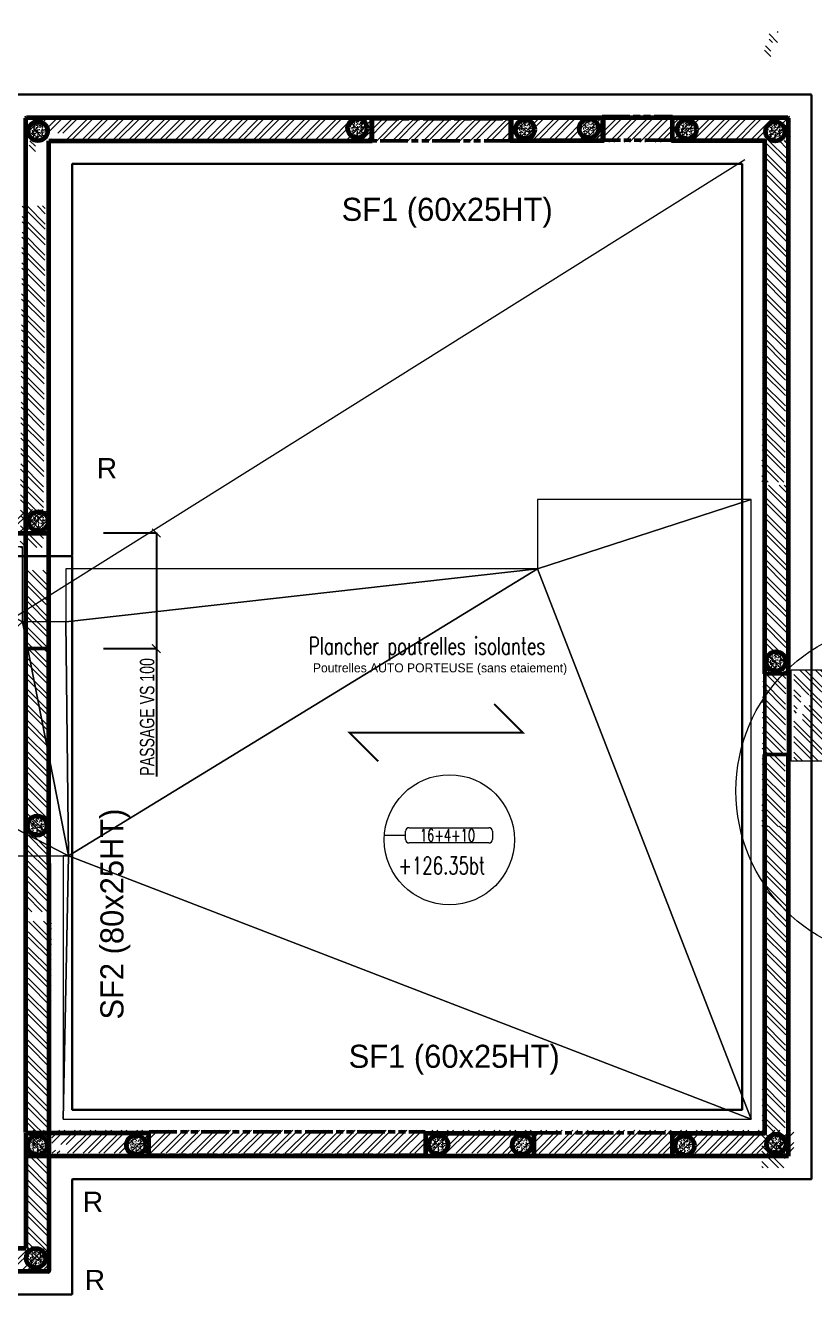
# Model space of a CAD drawing. Header units: metres. Extents: x -12536 to 12621, y -17191 to 9596.
# Drawn here: x -3735 to -3051, y -14012 to -12912 of the extents above; entities that cross this region are included whole.
import ezdxf

# ---------------------------------------------------------------- set-up
doc = ezdxf.new("R2010")
doc.units = ezdxf.units.M
doc.header["$MEASUREMENT"] = 0
doc.header["$PDMODE"] = 2
doc.header["$PDSIZE"] = 0.25
doc.linetypes.add('ACAD_ISO09W100', pattern=[45, 24, -3, 6, -3, 6, -3])
for name, color, linetype, lineweight in [('B-COT', 1, 'Continuous', 18), ('B-HAC', 8, 'Continuous', 9), ('B-HACH', 8, 'Continuous', 9), ('B-TEXT-NIVEAU', 3, 'Continuous', 20), ('B-TITRE POTEAUX', 7, 'Continuous', 60), ('B-VOILE-BA', 7, 'Continuous', 60), ('DALLE', 5, 'Continuous', 9)]:
    doc.layers.add(name, color=color, linetype=linetype, lineweight=lineweight)
doc.layers.add('B-HATCH-RELEVE', color=7, linetype='Continuous')
doc.layers.add('Calque commun', color=7, linetype='Continuous')
doc.styles.add('Arial', font='arial.ttf', dxfattribs={"height": 0.128})
doc.styles.add('Century Gothic4', font='GOTHIC.TTF', dxfattribs={"height": 0.4})
doc.styles.add('TEXTE', font='arial.ttf', dxfattribs={"width": 0.7})
doc.styles.add('TEXTE100', font='romans.shx', dxfattribs={"width": 0.7, "height": 0.3})
doc.dimstyles.new('COT 50', dxfattribs={"dimscale": 0.05, "dimtxt": 250, "dimasz": 150, "dimexe": 1, "dimexo": 2, "dimgap": 30, "dimtad": 1, "dimdec": 1, "dimrnd": 0.5, "dimzin": 12, "dimdsep": 46, "dimtxsty": 'TEXTE', "dimblk1": 'ARCHTICK', "dimblk2": 'ARCHTICK', "dimsah": 1, "dimcen": 0, "dimdle": 1.5, "dimclrd": 1, "dimclre": 1, "dimclrt": 3, "dimadec": 0, "dimazin": 0, "dimtfac": 1, "dimtdec": 1, "dimtmove": 0, "dimatfit": 3, "dimldrblk": 'ARCHTICK', "dimfxl": 1, "dimtolj": 1, "dimtzin": 0, "dimarcsym": 0})

# ---------------------------------------------------------------- blocks, each defined once
blk = doc.blocks.new('_ArchTick')
at = {"color": 0, "linetype": 'ByBlock', "const_width": 0.15}
blk.add_lwpolyline([(-0.5, -0.5), (0.5, 0.5)], dxfattribs=at)
blk = doc.blocks.new('*D2154')
at = {"layer": 'B-HATCH-RELEVE', "color": 1, "lineweight": -2, "transparency": 16777216}
for p, q in [((-3666.8, -13351.9), (-3621, -13351.9)), ((-3621.1, -13351.8), (-3621.1, -13452.1)), ((-3666.8, -13452.1), (-3621, -13452.1)), ((-3621.1, -13452.1), (-3621.1, -13563))]:
    blk.add_line(p, q, dxfattribs=at)
at = {"layer": 'Defpoints', "color": 0, "transparency": 16777216}
for p in [(-3666.9, -13351.9), (-3666.9, -13452.1), (-3621.1, -13452.1)]:
    blk.add_point(p, dxfattribs=at)
at = {"layer": 'B-HATCH-RELEVE', "color": 1, "lineweight": -2, "transparency": 16777216, "xscale": 7.5, "yscale": 7.5, "zscale": 7.5}
for p, rotation in [((-3621.1, -13351.9), 90), ((-3621.1, -13452.1), 270)]:
    blk.add_blockref('_ArchTick', p, dxfattribs=dict(at, rotation=rotation))
at = {"layer": 'B-HATCH-RELEVE', "color": 3, "transparency": 16777216, "insert": (-3629, -13511.3), "char_height": 12.5, "attachment_point": 5, "rotation": 90, "style": 'TEXTE'}
blk.add_mtext('\\A1;PASSAGE VS 100', dxfattribs=at)

msp = doc.modelspace()

# ---------------------------------------------------------------- hatches: boundary and pattern name
at = {"layer": 'B-HAC'}
h = msp.add_hatch(dxfattribs=at)
h.set_pattern_fill('ANSI32', color=256, angle=-90)
h.set_pattern_definition([(315, (89008.362, 50566.407), (6.7351921, 6.7351921), []), (315, (89008.362, 50561.917), (6.7351921, 6.7351921), [])])
h.paths.add_polyline_path([(-3074.866, -13011.792), (-3076.534, -13307.773), (-3096.534, -13307.773), (-3094.866, -13011.792)])
h.paths.add_polyline_path([(-3094.224, -12335.456), (-3088.715, -12335.531), (-3088.715, -12345.874), (-3094.224, -12345.8)])
h.paths.add_polyline_path([(-3090.314, -12323.299), (-3082.481, -12323.254), (-3082.455, -12332.526), (-3090.288, -12332.571)])
h = msp.add_hatch(dxfattribs=at)
h.set_pattern_fill('ANSI32', color=256, angle=-90)
h.set_pattern_definition([(315, (88365.885, 50509.699), (6.7351921, 6.7351921), []), (315, (88365.885, 50505.209), (6.7351921, 6.7351921), [])])
h.paths.add_polyline_path([(-3717.344, -13068.5), (-3719.012, -13364.481), (-3739.012, -13364.481), (-3737.344, -13068.5)])
h.paths.add_polyline_path([(-3736.701, -12392.164), (-3731.193, -12392.239), (-3731.193, -12402.582), (-3736.701, -12402.508)])
h.paths.add_polyline_path([(-3732.792, -12380.007), (-3724.959, -12379.962), (-3724.933, -12389.234), (-3732.766, -12389.279)])
h = msp.add_hatch(dxfattribs=at)
h.set_pattern_fill('ANSI32', color=256, angle=-90)
h.set_pattern_definition([(315, (89008.362, 50267.735), (6.7351921, 6.7351921), []), (315, (89008.362, 50263.245), (6.7351921, 6.7351921), [])])
h.paths.add_polyline_path([(-3074.866, -13310.464), (-3076.534, -13606.445), (-3096.534, -13606.445), (-3094.866, -13310.464)])
h.paths.add_polyline_path([(-3094.224, -12634.128), (-3088.715, -12634.203), (-3088.715, -12644.546), (-3094.224, -12644.472)])
h.paths.add_polyline_path([(-3090.314, -12621.971), (-3082.481, -12621.926), (-3082.455, -12631.198), (-3090.288, -12631.243)])
h = msp.add_hatch(dxfattribs=at)
h.set_pattern_fill('ANSI32', color=256, angle=-90)
h.set_pattern_definition([(315, (88370.535, 50194.082), (6.7351921, 6.7351921), []), (315, (88370.535, 50189.591), (6.7351921, 6.7351921), [])])
h.paths.add_polyline_path([(-3712.693, -13384.117), (-3714.361, -13680.098), (-3734.361, -13680.098), (-3732.693, -13384.117)])
h.paths.add_polyline_path([(-3732.051, -12707.781), (-3726.542, -12707.856), (-3726.542, -12718.2), (-3732.051, -12718.125)])
h.paths.add_polyline_path([(-3728.141, -12695.624), (-3720.308, -12695.58), (-3720.282, -12704.852), (-3728.115, -12704.896)])
h = msp.add_hatch(dxfattribs=at)
h.set_pattern_fill('ANSI32', color=256, angle=-90)
h.set_pattern_definition([(315, (89008.362, 49972.217), (6.7351921, 6.7351921), []), (315, (89008.362, 49967.727), (6.7351921, 6.7351921), [])])
h.paths.add_polyline_path([(-3074.866, -13605.982), (-3076.534, -13901.963), (-3096.534, -13901.963), (-3094.866, -13605.982)])
h.paths.add_polyline_path([(-3094.224, -12929.646), (-3088.715, -12929.721), (-3088.715, -12940.064), (-3094.224, -12939.99)])
h.paths.add_polyline_path([(-3090.314, -12917.489), (-3082.481, -12917.445), (-3082.455, -12926.716), (-3090.288, -12926.761)])
h = msp.add_hatch(dxfattribs=at)
h.set_pattern_fill('ANSI32', color=256, angle=-90)
h.set_pattern_definition([(315, (88371.282, 49889.829), (6.7351921, 6.7351921), []), (315, (88371.282, 49885.3385), (6.7351921, 6.7351921), [])])
h.paths.add_polyline_path([(-3711.946, -13688.37), (-3713.614, -13984.351), (-3733.614, -13984.351), (-3731.946, -13688.37)])
h.paths.add_polyline_path([(-3731.304, -13012.034), (-3725.795, -13012.109), (-3725.795, -13022.452), (-3731.304, -13022.378)])
h.paths.add_polyline_path([(-3727.395, -12999.877), (-3719.561, -12999.833), (-3719.535, -13009.104), (-3727.368, -13009.149)])
h = msp.add_hatch(dxfattribs=at)
h.set_pattern_fill('ANSI32', color=256)
h.set_pattern_definition([(45, (-66613.164, 79091.622), (-6.7351921, 6.7351921), []), (45, (-66608.674, 79091.622), (-6.7351921, 6.7351921), [])])
h.paths.add_polyline_path([(-3730.463, -12993.049), (-3071.62, -12993.125), (-3071.62, -13013.125), (-3730.463, -13013.049)])
h.paths.add_polyline_path([(-3711.301, -13010.964), (-3711.227, -13005.455), (-3700.883, -13005.455), (-3700.958, -13010.964)], flags=16)
h.paths.add_polyline_path([(-3723.458, -13007.055), (-3723.503, -12999.221), (-3714.231, -12999.195), (-3714.186, -13007.029)], flags=16)
h = msp.add_hatch(dxfattribs=at)
h.set_pattern_fill('ANSI32', color=256)
h.set_pattern_definition([(45, (-67258.114, 78753.221), (-6.7351921, 6.7351921), []), (45, (-67253.624, 78753.221), (-6.7351921, 6.7351921), [])])
h.paths.add_polyline_path([(-4375.413, -13331.45), (-3716.569, -13331.526), (-3716.569, -13351.526), (-4375.413, -13351.45)])
h.paths.add_polyline_path([(-4356.251, -13349.365), (-4356.176, -13343.857), (-4345.833, -13343.857), (-4345.907, -13349.365)], flags=16)
h.paths.add_polyline_path([(-4368.408, -13345.456), (-4368.453, -13337.623), (-4359.181, -13337.597), (-4359.136, -13345.43)], flags=16)
h = msp.add_hatch(dxfattribs=at)
h.set_pattern_fill('ANSI32', color=256)
h.set_pattern_definition([(45, (-66610.456, 78215.225), (-6.7351921, 6.7351921), []), (45, (-66605.966, 78215.225), (-6.7351921, 6.7351921), [])])
h.paths.add_polyline_path([(-3727.755, -13869.447), (-3068.912, -13869.523), (-3068.912, -13889.523), (-3727.755, -13889.447)])
h.paths.add_polyline_path([(-3708.593, -13887.361), (-3708.519, -13881.853), (-3698.175, -13881.853), (-3698.25, -13887.361)], flags=16)
h.paths.add_polyline_path([(-3720.75, -13883.452), (-3720.795, -13875.619), (-3711.523, -13875.593), (-3711.479, -13883.426)], flags=16)
h = msp.add_hatch(dxfattribs=at)
h.set_pattern_fill('ANSI32', color=256)
h.set_pattern_definition([(45, (-67256.661, 78113.198), (-6.7351921, 6.7351921), []), (45, (-67252.171, 78113.198), (-6.7351921, 6.7351921), [])])
h.paths.add_polyline_path([(-4373.96, -13971.473), (-3715.117, -13971.549), (-3715.117, -13991.549), (-4373.96, -13991.473)])
h.paths.add_polyline_path([(-4354.798, -13989.388), (-4354.723, -13983.879), (-4344.38, -13983.879), (-4344.455, -13989.388)], flags=16)
h.paths.add_polyline_path([(-4366.955, -13985.478), (-4367, -13977.645), (-4357.728, -13977.619), (-4357.683, -13985.452)], flags=16)
at = {"layer": 'B-HACH', "ltscale": 0.225}
h = msp.add_hatch(dxfattribs=at)
h.set_pattern_fill('AR-CONC', color=256, scale=0.028, style=0)
h.set_pattern_definition([(50, (4210.862, -1667.153), (5.1011707, -0.4462944), [0.5334, -5.8674]), (355, (4210.862, -1667.153), (-0.9867991, 5.349586), [0.42672, -4.69392]), (100.451, (4211.2873, -1667.19), (4.11439, 4.9032673), [0.45332, -4.98652]), (46.1842, (4210.862, -1665.7305), (7.5902131, -1.1771852), [0.8001, -8.8011]), (96.6356, (4211.495, -1665.8286), (6.6473186, 6.9279156), [0.67998, -7.47978]), (351.184, (4210.862, -1665.7305), (6.647329, 6.9279033), [0.64008, -7.04088]), (21, (4211.5734, -1666.086), (4.2452166, -2.8634345), [0.5334, -5.8674]), (326, (4211.5734, -1666.086), (1.7304568, 5.157263), [0.42672, -4.69392]), (71.4514, (4211.927, -1666.3247), (5.9756617, 2.29384), [0.45332, -4.98652]), (37.5, (4210.8622, -1667.1529), (0.0864809, 2.3675411), [0, -4.637024, 0, -4.76504, 0, -4.7117]), (7.5, (4210.8622, -1667.153), (1.87095055, 2.8050561), [0, -2.716784, 0, -4.530344, 0, -1.79578]), (327.5, (4209.2762, -1667.1529), (3.79653666, -0.16040483), [0, -1.778, 0, -5.54736, 0, -7.36092]), (317.5, (4208.565, -1667.153), (4.1476171, 0.71194175), [0, -2.3114, 0, -3.684016, 0, -5.22732])])
h.paths.add_polyline_path([(-3715.325, -13003.616, 1), (-3732.125, -13003.616, 1)])
h = msp.add_hatch(dxfattribs=at)
h.set_pattern_fill('AR-CONC', color=256, scale=0.028, style=0)
h.set_pattern_definition([(50, (4487.6107, -1664.6355), (5.1011707, -0.4462944), [0.5334, -5.8674]), (355, (4487.6107, -1664.6355), (-0.9867991, 5.349586), [0.42672, -4.69392]), (100.451, (4488.036, -1664.6727), (4.11439, 4.9032673), [0.45332, -4.98652]), (46.1842, (4487.611, -1663.213), (7.5902131, -1.1771852), [0.8001, -8.8011]), (96.6356, (4488.243, -1663.311), (6.6473186, 6.9279156), [0.67998, -7.47978]), (351.184, (4487.611, -1663.213), (6.647329, 6.9279033), [0.64008, -7.04088]), (21, (4488.322, -1663.5687), (4.2452166, -2.8634345), [0.5334, -5.8674]), (326, (4488.322, -1663.569), (1.7304568, 5.157263), [0.42672, -4.69392]), (71.4514, (4488.6757, -1663.8074), (5.9756617, 2.29384), [0.45332, -4.98652]), (37.5, (4487.6107, -1664.6355), (0.0864809, 2.3675411), [0, -4.637024, 0, -4.76504, 0, -4.7117]), (7.5, (4487.6107, -1664.6355), (1.87095055, 2.8050561), [0, -2.716784, 0, -4.530344, 0, -1.79578]), (327.5, (4486.0247, -1664.6355), (3.79653666, -0.16040483), [0, -1.778, 0, -5.54736, 0, -7.36092]), (317.5, (4485.3135, -1664.6355), (4.1476171, 0.71194175), [0, -2.3114, 0, -3.684016, 0, -5.22732])])
h.paths.add_polyline_path([(-3438.577, -13001.099, 1), (-3455.377, -13001.099, 1)])
h = msp.add_hatch(dxfattribs=at)
h.set_pattern_fill('AR-CONC', color=256, scale=0.028, style=0)
h.set_pattern_definition([(50, (4632.866, -1665.7696), (5.1011707, -0.4462944), [0.5334, -5.8674]), (355, (4632.866, -1665.7696), (-0.9867991, 5.349586), [0.42672, -4.69392]), (100.451, (4633.291, -1665.807), (4.11439, 4.9032673), [0.45332, -4.98652]), (46.1842, (4632.866, -1664.347), (7.5902131, -1.1771852), [0.8001, -8.8011]), (96.6356, (4633.4984, -1664.445), (6.6473186, 6.9279156), [0.67998, -7.47978]), (351.184, (4632.866, -1664.347), (6.647329, 6.9279033), [0.64008, -7.04088]), (21, (4633.577, -1664.7028), (4.2452166, -2.8634345), [0.5334, -5.8674]), (326, (4633.577, -1664.703), (1.7304568, 5.157263), [0.42672, -4.69392]), (71.4514, (4633.931, -1664.9414), (5.9756617, 2.29384), [0.45332, -4.98652]), (37.5, (4632.8659, -1665.7696), (0.0864809, 2.3675411), [0, -4.637024, 0, -4.76504, 0, -4.7117]), (7.5, (4632.866, -1665.7696), (1.87095055, 2.8050561), [0, -2.716784, 0, -4.530344, 0, -1.79578]), (327.5, (4631.28, -1665.7696), (3.79653666, -0.16040483), [0, -1.778, 0, -5.54736, 0, -7.36092]), (317.5, (4630.5687, -1665.7696), (4.1476171, 0.71194175), [0, -2.3114, 0, -3.684016, 0, -5.22732])])
h.paths.add_polyline_path([(-3293.321, -13002.233, 1), (-3310.121, -13002.233, 1)])
h = msp.add_hatch(dxfattribs=at)
h.set_pattern_fill('AR-CONC', color=256, scale=0.028, style=0)
h.set_pattern_definition([(50, (4688.188, -1664.919), (5.1011707, -0.4462944), [0.5334, -5.8674]), (355, (4688.188, -1664.919), (-0.9867991, 5.349586), [0.42672, -4.69392]), (100.451, (4688.613, -1664.9563), (4.11439, 4.9032673), [0.45332, -4.98652]), (46.1842, (4688.188, -1663.497), (7.5902131, -1.1771852), [0.8001, -8.8011]), (96.6356, (4688.8204, -1663.595), (6.6473186, 6.9279156), [0.67998, -7.47978]), (351.184, (4688.188, -1663.497), (6.647329, 6.9279033), [0.64008, -7.04088]), (21, (4688.899, -1663.8523), (4.2452166, -2.8634345), [0.5334, -5.8674]), (326, (4688.899, -1663.8523), (1.7304568, 5.157263), [0.42672, -4.69392]), (71.4514, (4689.253, -1664.091), (5.9756617, 2.29384), [0.45332, -4.98652]), (37.5, (4688.188, -1664.9191), (0.0864809, 2.3675411), [0, -4.637024, 0, -4.76504, 0, -4.7117]), (7.5, (4688.188, -1664.919), (1.87095055, 2.8050561), [0, -2.716784, 0, -4.530344, 0, -1.79578]), (327.5, (4686.602, -1664.9191), (3.79653666, -0.16040483), [0, -1.778, 0, -5.54736, 0, -7.36092]), (317.5, (4685.8907, -1664.919), (4.1476171, 0.71194175), [0, -2.3114, 0, -3.684016, 0, -5.22732])])
h.paths.add_polyline_path([(-3237.999, -13001.382, 1), (-3254.799, -13001.382, 1)])
h = msp.add_hatch(dxfattribs=at)
h.set_pattern_fill('AR-CONC', color=256, scale=0.028, style=0)
h.set_pattern_definition([(50, (4773.0147, -1665.7696), (5.1011707, -0.4462944), [0.5334, -5.8674]), (355, (4773.0147, -1665.7696), (-0.9867991, 5.349586), [0.42672, -4.69392]), (100.451, (4773.44, -1665.807), (4.11439, 4.9032673), [0.45332, -4.98652]), (46.1842, (4773.015, -1664.347), (7.5902131, -1.1771852), [0.8001, -8.8011]), (96.6356, (4773.647, -1664.445), (6.6473186, 6.9279156), [0.67998, -7.47978]), (351.184, (4773.015, -1664.347), (6.647329, 6.9279033), [0.64008, -7.04088]), (21, (4773.726, -1664.7028), (4.2452166, -2.8634345), [0.5334, -5.8674]), (326, (4773.726, -1664.703), (1.7304568, 5.157263), [0.42672, -4.69392]), (71.4514, (4774.0797, -1664.9414), (5.9756617, 2.29384), [0.45332, -4.98652]), (37.5, (4773.0147, -1665.7696), (0.0864809, 2.3675411), [0, -4.637024, 0, -4.76504, 0, -4.7117]), (7.5, (4773.0147, -1665.7696), (1.87095055, 2.8050561), [0, -2.716784, 0, -4.530344, 0, -1.79578]), (327.5, (4771.4288, -1665.7696), (3.79653666, -0.16040483), [0, -1.778, 0, -5.54736, 0, -7.36092]), (317.5, (4770.7176, -1665.7696), (4.1476171, 0.71194175), [0, -2.3114, 0, -3.684016, 0, -5.22732])])
h.paths.add_polyline_path([(-3153.172, -13002.233, 1), (-3169.972, -13002.233, 1)])
h = msp.add_hatch(dxfattribs=at)
h.set_pattern_fill('AR-CONC', color=256, scale=0.028, style=0)
h.set_pattern_definition([(50, (4849.614, -1667.4705), (5.1011707, -0.4462944), [0.5334, -5.8674]), (355, (4849.614, -1667.4705), (-0.9867991, 5.349586), [0.42672, -4.69392]), (100.451, (4850.039, -1667.5077), (4.11439, 4.9032673), [0.45332, -4.98652]), (46.1842, (4849.614, -1666.048), (7.5902131, -1.1771852), [0.8001, -8.8011]), (96.6356, (4850.2466, -1666.146), (6.6473186, 6.9279156), [0.67998, -7.47978]), (351.184, (4849.614, -1666.048), (6.647329, 6.9279033), [0.64008, -7.04088]), (21, (4850.3252, -1666.4037), (4.2452166, -2.8634345), [0.5334, -5.8674]), (326, (4850.325, -1666.4037), (1.7304568, 5.157263), [0.42672, -4.69392]), (71.4514, (4850.679, -1666.6423), (5.9756617, 2.29384), [0.45332, -4.98652]), (37.5, (4849.614, -1667.4705), (0.0864809, 2.3675411), [0, -4.637024, 0, -4.76504, 0, -4.7117]), (7.5, (4849.614, -1667.4705), (1.87095055, 2.8050561), [0, -2.716784, 0, -4.530344, 0, -1.79578]), (327.5, (4848.028, -1667.4705), (3.79653666, -0.16040483), [0, -1.778, 0, -5.54736, 0, -7.36092]), (317.5, (4847.317, -1667.4705), (4.1476171, 0.71194175), [0, -2.3114, 0, -3.684016, 0, -5.22732])])
h.paths.add_polyline_path([(-3076.573, -13003.934, 1), (-3093.373, -13003.934, 1)])
h = msp.add_hatch(dxfattribs=at)
h.set_pattern_fill('AR-CONC', color=256, scale=0.028, style=0)
h.set_pattern_definition([(50, (4211.388, -2005.356), (5.1011707, -0.4462944), [0.5334, -5.8674]), (355, (4211.388, -2005.356), (-0.9867991, 5.349586), [0.42672, -4.69392]), (100.451, (4211.813, -2005.393), (4.11439, 4.9032673), [0.45332, -4.98652]), (46.1842, (4211.388, -2003.9335), (7.5902131, -1.1771852), [0.8001, -8.8011]), (96.6356, (4212.0205, -2004.0315), (6.6473186, 6.9279156), [0.67998, -7.47978]), (351.184, (4211.388, -2003.9335), (6.647329, 6.9279033), [0.64008, -7.04088]), (21, (4212.099, -2004.289), (4.2452166, -2.8634345), [0.5334, -5.8674]), (326, (4212.099, -2004.289), (1.7304568, 5.157263), [0.42672, -4.69392]), (71.4514, (4212.453, -2004.5277), (5.9756617, 2.29384), [0.45332, -4.98652]), (37.5, (4211.388, -2005.3559), (0.0864809, 2.3675411), [0, -4.637024, 0, -4.76504, 0, -4.7117]), (7.5, (4211.388, -2005.3559), (1.87095055, 2.8050561), [0, -2.716784, 0, -4.530344, 0, -1.79578]), (327.5, (4209.802, -2005.3559), (3.79653666, -0.16040483), [0, -1.778, 0, -5.54736, 0, -7.36092]), (317.5, (4209.0908, -2005.356), (4.1476171, 0.71194175), [0, -2.3114, 0, -3.684016, 0, -5.22732])])
h.paths.add_polyline_path([(-3714.799, -13341.819, 1), (-3731.599, -13341.819, 1)])
h = msp.add_hatch(dxfattribs=at)
h.set_pattern_fill('AR-CONC', color=256, scale=0.028, style=0)
h.set_pattern_definition([(50, (4850.217, -2126.679), (5.1011707, -0.4462944), [0.5334, -5.8674]), (355, (4850.217, -2126.679), (-0.9867991, 5.349586), [0.42672, -4.69392]), (100.451, (4850.642, -2126.716), (4.11439, 4.9032673), [0.45332, -4.98652]), (46.1842, (4850.217, -2125.2566), (7.5902131, -1.1771852), [0.8001, -8.8011]), (96.6356, (4850.8495, -2125.355), (6.6473186, 6.9279156), [0.67998, -7.47978]), (351.184, (4850.217, -2125.2566), (6.647329, 6.9279033), [0.64008, -7.04088]), (21, (4850.9282, -2125.612), (4.2452166, -2.8634345), [0.5334, -5.8674]), (326, (4850.928, -2125.612), (1.7304568, 5.157263), [0.42672, -4.69392]), (71.4514, (4851.282, -2125.851), (5.9756617, 2.29384), [0.45332, -4.98652]), (37.5, (4850.217, -2126.679), (0.0864809, 2.3675411), [0, -4.637024, 0, -4.76504, 0, -4.7117]), (7.5, (4850.217, -2126.679), (1.87095055, 2.8050561), [0, -2.716784, 0, -4.530344, 0, -1.79578]), (327.5, (4848.631, -2126.679), (3.79653666, -0.16040483), [0, -1.778, 0, -5.54736, 0, -7.36092]), (317.5, (4847.92, -2126.679), (4.1476171, 0.71194175), [0, -2.3114, 0, -3.684016, 0, -5.22732])])
h.paths.add_polyline_path([(-3075.97, -13463.142, 1), (-3092.77, -13463.142, 1)])
h = msp.add_hatch(dxfattribs=at)
h.set_pattern_fill('AR-CONC', color=256, scale=0.028, style=0)
h.set_pattern_definition([(50, (4210.2493, -2269.0366), (5.1011707, -0.4462944), [0.5334, -5.8674]), (355, (4210.2493, -2269.0366), (-0.9867991, 5.349586), [0.42672, -4.69392]), (100.451, (4210.6744, -2269.074), (4.11439, 4.9032673), [0.45332, -4.98652]), (46.1842, (4210.2493, -2267.614), (7.5902131, -1.1771852), [0.8001, -8.8011]), (96.6356, (4210.882, -2267.712), (6.6473186, 6.9279156), [0.67998, -7.47978]), (351.184, (4210.249, -2267.614), (6.647329, 6.9279033), [0.64008, -7.04088]), (21, (4210.9605, -2267.97), (4.2452166, -2.8634345), [0.5334, -5.8674]), (326, (4210.9605, -2267.97), (1.7304568, 5.157263), [0.42672, -4.69392]), (71.4514, (4211.3143, -2268.2084), (5.9756617, 2.29384), [0.45332, -4.98652]), (37.5, (4210.2493, -2269.0366), (0.0864809, 2.3675411), [0, -4.637024, 0, -4.76504, 0, -4.7117]), (7.5, (4210.2493, -2269.0366), (1.87095055, 2.8050561), [0, -2.716784, 0, -4.530344, 0, -1.79578]), (327.5, (4208.6633, -2269.0366), (3.79653666, -0.16040483), [0, -1.778, 0, -5.54736, 0, -7.36092]), (317.5, (4207.952, -2269.0366), (4.1476171, 0.71194175), [0, -2.3114, 0, -3.684016, 0, -5.22732])])
h.paths.add_polyline_path([(-3715.938, -13605.5, 1), (-3732.738, -13605.5, 1)])
h = msp.add_hatch(dxfattribs=at)
h.set_pattern_fill('AR-CONC', color=256, scale=0.028, style=0)
h.set_pattern_definition([(50, (4210.5314, -2546.0264), (5.1011707, -0.4462944), [0.5334, -5.8674]), (355, (4210.5314, -2546.0264), (-0.9867991, 5.349586), [0.42672, -4.69392]), (100.451, (4210.9565, -2546.0636), (4.11439, 4.9032673), [0.45332, -4.98652]), (46.1842, (4210.5314, -2544.604), (7.5902131, -1.1771852), [0.8001, -8.8011]), (96.6356, (4211.164, -2544.702), (6.6473186, 6.9279156), [0.67998, -7.47978]), (351.184, (4210.5314, -2544.604), (6.647329, 6.9279033), [0.64008, -7.04088]), (21, (4211.2426, -2544.9596), (4.2452166, -2.8634345), [0.5334, -5.8674]), (326, (4211.2426, -2544.9596), (1.7304568, 5.157263), [0.42672, -4.69392]), (71.4514, (4211.5964, -2545.198), (5.9756617, 2.29384), [0.45332, -4.98652]), (37.5, (4210.5314, -2546.0264), (0.0864809, 2.3675411), [0, -4.637024, 0, -4.76504, 0, -4.7117]), (7.5, (4210.5314, -2546.0264), (1.87095055, 2.8050561), [0, -2.716784, 0, -4.530344, 0, -1.79578]), (327.5, (4208.9455, -2546.0264), (3.79653666, -0.16040483), [0, -1.778, 0, -5.54736, 0, -7.36092]), (317.5, (4208.2343, -2546.0264), (4.1476171, 0.71194175), [0, -2.3114, 0, -3.684016, 0, -5.22732])])
h.paths.add_polyline_path([(-3715.656, -13882.49, 1), (-3732.456, -13882.49, 1)])
h = msp.add_hatch(dxfattribs=at)
h.set_pattern_fill('AR-CONC', color=256, scale=0.028, style=0)
h.set_pattern_definition([(50, (4295.9642, -2545.736), (5.1011707, -0.4462944), [0.5334, -5.8674]), (355, (4295.964, -2545.736), (-0.9867991, 5.349586), [0.42672, -4.69392]), (100.451, (4296.3893, -2545.7733), (4.11439, 4.9032673), [0.45332, -4.98652]), (46.1842, (4295.964, -2544.314), (7.5902131, -1.1771852), [0.8001, -8.8011]), (96.6356, (4296.597, -2544.412), (6.6473186, 6.9279156), [0.67998, -7.47978]), (351.184, (4295.964, -2544.314), (6.647329, 6.9279033), [0.64008, -7.04088]), (21, (4296.6754, -2544.6693), (4.2452166, -2.8634345), [0.5334, -5.8674]), (326, (4296.6754, -2544.6693), (1.7304568, 5.157263), [0.42672, -4.69392]), (71.4514, (4297.029, -2544.908), (5.9756617, 2.29384), [0.45332, -4.98652]), (37.5, (4295.9642, -2545.7361), (0.0864809, 2.3675411), [0, -4.637024, 0, -4.76504, 0, -4.7117]), (7.5, (4295.9642, -2545.7361), (1.87095055, 2.8050561), [0, -2.716784, 0, -4.530344, 0, -1.79578]), (327.5, (4294.3782, -2545.7361), (3.79653666, -0.16040483), [0, -1.778, 0, -5.54736, 0, -7.36092]), (317.5, (4293.667, -2545.736), (4.1476171, 0.71194175), [0, -2.3114, 0, -3.684016, 0, -5.22732])])
h.paths.add_polyline_path([(-3630.223, -13882.199, 1), (-3647.023, -13882.199, 1)])
h = msp.add_hatch(dxfattribs=at)
h.set_pattern_fill('AR-CONC', color=256, scale=0.028, style=0)
h.set_pattern_definition([(50, (4557.7994, -2545.5755), (5.1011707, -0.4462944), [0.5334, -5.8674]), (355, (4557.7994, -2545.5755), (-0.9867991, 5.349586), [0.42672, -4.69392]), (100.451, (4558.2245, -2545.6127), (4.11439, 4.9032673), [0.45332, -4.98652]), (46.1842, (4557.7994, -2544.153), (7.5902131, -1.1771852), [0.8001, -8.8011]), (96.6356, (4558.432, -2544.251), (6.6473186, 6.9279156), [0.67998, -7.47978]), (351.184, (4557.7994, -2544.153), (6.647329, 6.9279033), [0.64008, -7.04088]), (21, (4558.5106, -2544.5087), (4.2452166, -2.8634345), [0.5334, -5.8674]), (326, (4558.5106, -2544.5087), (1.7304568, 5.157263), [0.42672, -4.69392]), (71.4514, (4558.8644, -2544.7473), (5.9756617, 2.29384), [0.45332, -4.98652]), (37.5, (4557.7994, -2545.5755), (0.0864809, 2.3675411), [0, -4.637024, 0, -4.76504, 0, -4.7117]), (7.5, (4557.7994, -2545.5755), (1.87095055, 2.8050561), [0, -2.716784, 0, -4.530344, 0, -1.79578]), (327.5, (4556.2134, -2545.5755), (3.79653666, -0.16040483), [0, -1.778, 0, -5.54736, 0, -7.36092]), (317.5, (4555.5022, -2545.5755), (4.1476171, 0.71194175), [0, -2.3114, 0, -3.684016, 0, -5.22732])])
h.paths.add_polyline_path([(-3368.388, -13882.039, 1), (-3385.188, -13882.039, 1)])
h = msp.add_hatch(dxfattribs=at)
h.set_pattern_fill('AR-CONC', color=256, scale=0.028, style=0)
h.set_pattern_definition([(50, (4630.163, -2545.5755), (5.1011707, -0.4462944), [0.5334, -5.8674]), (355, (4630.163, -2545.5755), (-0.9867991, 5.349586), [0.42672, -4.69392]), (100.451, (4630.588, -2545.6127), (4.11439, 4.9032673), [0.45332, -4.98652]), (46.1842, (4630.163, -2544.153), (7.5902131, -1.1771852), [0.8001, -8.8011]), (96.6356, (4630.7954, -2544.251), (6.6473186, 6.9279156), [0.67998, -7.47978]), (351.184, (4630.163, -2544.153), (6.647329, 6.9279033), [0.64008, -7.04088]), (21, (4630.874, -2544.5087), (4.2452166, -2.8634345), [0.5334, -5.8674]), (326, (4630.874, -2544.5087), (1.7304568, 5.157263), [0.42672, -4.69392]), (71.4514, (4631.228, -2544.7473), (5.9756617, 2.29384), [0.45332, -4.98652]), (37.5, (4630.1629, -2545.5755), (0.0864809, 2.3675411), [0, -4.637024, 0, -4.76504, 0, -4.7117]), (7.5, (4630.163, -2545.5755), (1.87095055, 2.8050561), [0, -2.716784, 0, -4.530344, 0, -1.79578]), (327.5, (4628.5769, -2545.5755), (3.79653666, -0.16040483), [0, -1.778, 0, -5.54736, 0, -7.36092]), (317.5, (4627.8657, -2545.5755), (4.1476171, 0.71194175), [0, -2.3114, 0, -3.684016, 0, -5.22732])])
h.paths.add_polyline_path([(-3296.024, -13882.039, 1), (-3312.824, -13882.039, 1)])
h = msp.add_hatch(dxfattribs=at)
h.set_pattern_fill('AR-CONC', color=256, scale=0.028, style=0)
h.set_pattern_definition([(50, (4771.1987, -2546.368), (5.1011707, -0.4462944), [0.5334, -5.8674]), (355, (4771.1987, -2546.368), (-0.9867991, 5.349586), [0.42672, -4.69392]), (100.451, (4771.624, -2546.4054), (4.11439, 4.9032673), [0.45332, -4.98652]), (46.1842, (4771.199, -2544.946), (7.5902131, -1.1771852), [0.8001, -8.8011]), (96.6356, (4771.831, -2545.044), (6.6473186, 6.9279156), [0.67998, -7.47978]), (351.184, (4771.199, -2544.946), (6.647329, 6.9279033), [0.64008, -7.04088]), (21, (4771.91, -2545.3014), (4.2452166, -2.8634345), [0.5334, -5.8674]), (326, (4771.91, -2545.3014), (1.7304568, 5.157263), [0.42672, -4.69392]), (71.4514, (4772.2637, -2545.54), (5.9756617, 2.29384), [0.45332, -4.98652]), (37.5, (4771.1987, -2546.3682), (0.0864809, 2.3675411), [0, -4.637024, 0, -4.76504, 0, -4.7117]), (7.5, (4771.1987, -2546.3682), (1.87095055, 2.8050561), [0, -2.716784, 0, -4.530344, 0, -1.79578]), (327.5, (4769.6127, -2546.3682), (3.79653666, -0.16040483), [0, -1.778, 0, -5.54736, 0, -7.36092]), (317.5, (4768.9015, -2546.368), (4.1476171, 0.71194175), [0, -2.3114, 0, -3.684016, 0, -5.22732])])
h.paths.add_polyline_path([(-3154.989, -13882.831, 1), (-3171.789, -13882.831, 1)])
h = msp.add_hatch(dxfattribs=at)
h.set_pattern_fill('AR-CONC', color=256, scale=0.028, style=0)
h.set_pattern_definition([(50, (4850.484, -2544.7022), (5.1011707, -0.4462944), [0.5334, -5.8674]), (355, (4850.484, -2544.702), (-0.9867991, 5.349586), [0.42672, -4.69392]), (100.451, (4850.909, -2544.7394), (4.11439, 4.9032673), [0.45332, -4.98652]), (46.1842, (4850.484, -2543.28), (7.5902131, -1.1771852), [0.8001, -8.8011]), (96.6356, (4851.1165, -2543.378), (6.6473186, 6.9279156), [0.67998, -7.47978]), (351.184, (4850.484, -2543.28), (6.647329, 6.9279033), [0.64008, -7.04088]), (21, (4851.1952, -2543.6354), (4.2452166, -2.8634345), [0.5334, -5.8674]), (326, (4851.195, -2543.6354), (1.7304568, 5.157263), [0.42672, -4.69392]), (71.4514, (4851.549, -2543.874), (5.9756617, 2.29384), [0.45332, -4.98652]), (37.5, (4850.484, -2544.7022), (0.0864809, 2.3675411), [0, -4.637024, 0, -4.76504, 0, -4.7117]), (7.5, (4850.484, -2544.7022), (1.87095055, 2.8050561), [0, -2.716784, 0, -4.530344, 0, -1.79578]), (327.5, (4848.898, -2544.7022), (3.79653666, -0.16040483), [0, -1.778, 0, -5.54736, 0, -7.36092]), (317.5, (4848.187, -2544.7022), (4.1476171, 0.71194175), [0, -2.3114, 0, -3.684016, 0, -5.22732])])
h.paths.add_polyline_path([(-3075.703, -13881.165, 1), (-3092.503, -13881.165, 1)])
h = msp.add_hatch(dxfattribs=at)
h.set_pattern_fill('AR-CONC', color=256, scale=0.028, style=0)
h.set_pattern_definition([(50, (4209.1563, -2643.8546), (5.1011707, -0.4462944), [0.5334, -5.8674]), (355, (4209.1563, -2643.8546), (-0.9867991, 5.349586), [0.42672, -4.69392]), (100.451, (4209.5814, -2643.892), (4.11439, 4.9032673), [0.45332, -4.98652]), (46.1842, (4209.156, -2642.432), (7.5902131, -1.1771852), [0.8001, -8.8011]), (96.6356, (4209.789, -2642.53), (6.6473186, 6.9279156), [0.67998, -7.47978]), (351.184, (4209.156, -2642.432), (6.647329, 6.9279033), [0.64008, -7.04088]), (21, (4209.8675, -2642.7878), (4.2452166, -2.8634345), [0.5334, -5.8674]), (326, (4209.8675, -2642.788), (1.7304568, 5.157263), [0.42672, -4.69392]), (71.4514, (4210.2213, -2643.0264), (5.9756617, 2.29384), [0.45332, -4.98652]), (37.5, (4209.1563, -2643.8546), (0.0864809, 2.3675411), [0, -4.637024, 0, -4.76504, 0, -4.7117]), (7.5, (4209.1563, -2643.8546), (1.87095055, 2.8050561), [0, -2.716784, 0, -4.530344, 0, -1.79578]), (327.5, (4207.5703, -2643.8546), (3.79653666, -0.16040483), [0, -1.778, 0, -5.54736, 0, -7.36092]), (317.5, (4206.859, -2643.8546), (4.1476171, 0.71194175), [0, -2.3114, 0, -3.684016, 0, -5.22732])])
h.paths.add_polyline_path([(-3717.031, -13980.318, 1), (-3733.831, -13980.318, 1)])
at = {"layer": 'Calque commun', "linetype": 'Continuous', "lineweight": 5}
h = msp.add_hatch(dxfattribs=at)
h.set_pattern_fill('ANSI32', color=6, angle=-90)
h.set_pattern_definition([(315, (89035.856, 49397.619), (6.7351921, 6.7351921), []), (315, (89035.856, 49393.129), (6.7351921, 6.7351921), [])])
h.paths.add_polyline_path([(-2991.664, -13470.373), (-2992.403, -13549.254), (-3068.892, -13549.363), (-3068.815, -13470.799)])
h.paths.add_polyline_path([(-3066.73, -13504.244), (-3061.222, -13504.319), (-3061.222, -13514.662), (-3066.73, -13514.587)], flags=16)
h.paths.add_polyline_path([(-3062.821, -13492.087), (-3054.988, -13492.042), (-3054.962, -13501.314), (-3062.795, -13501.359)], flags=16)

# ---------------------------------------------------------------- linework, layer by layer
at = {"layer": 'B-COT', "color": 6, "linetype": 'ACAD_ISO09W100', "lineweight": 50}
for points in [[(-3434.995, -12992.872), (-3313.149, -12992.872), (-3313.149, -13012.046), (-3434.995, -13012.046)], [(-3234.956, -12990.954), (-3174.032, -12990.954), (-3174.032, -13011.567), (-3234.956, -13011.567)], [(-3627.244, -13870.985), (-3388.328, -13870.985), (-3388.328, -13891.135), (-3627.244, -13891.135)], [(-3294.061, -13871.622), (-3174.219, -13871.622), (-3174.219, -13891.553), (-3294.061, -13891.553)]]:
    msp.add_lwpolyline(points, close=True, dxfattribs=at)
at = {"layer": 'B-COT', "color": 3, "linetype": 'Continuous', "lineweight": 50}
for points in [[(-3734.1, -13352.006), (-3714.097, -13352.156), (-3714.113, -13452.002), (-3734.145, -13452.019)], [(-3094.084, -13473.934), (-3073.488, -13473.934), (-3073.488, -13543.935), (-3094.084, -13543.935)]]:
    msp.add_lwpolyline(points, close=True, dxfattribs=at)
at = {"layer": 'B-COT'}
msp.add_circle((-2972.936, -13575.474), 146.061, dxfattribs=at)
at = {"layer": 'B-TEXT-NIVEAU', "color": 6}
for p, q in [((-4155.21, -13682.801, -34.014), (-3111.301, -13028.11)), ((-3405.181, -13613.914, -34.014), (-3423.471, -13613.914, -34.014)), ((-3405.181, -13617.544, -34.014), (-3405.181, -13610.285, -34.014)), ((-3402.181, -13607.285, -34.014), (-3332.976, -13607.285, -34.014)), ((-3329.976, -13610.285, -34.014), (-3329.976, -13617.544, -34.014)), ((-3332.976, -13620.544, -34.014), (-3402.181, -13620.544, -34.014))]:
    msp.add_line(p, q, dxfattribs=at)
msp.add_circle((-3367.251, -13617.742, -34.014), 56.35, dxfattribs=at)
for centre, start, end in [((-3402.181, -13610.285, -34.014), 90, 180), ((-3332.976, -13610.285, -34.014), 0, 90), ((-3402.181, -13617.544, -34.014), 180, 270), ((-3332.976, -13617.544, -34.014), 270, 0)]:
    msp.add_arc(centre, 3, start, end, dxfattribs=at)
at = {"layer": 'B-VOILE-BA', "color": 2, "lineweight": 30}
for p, q in [((-3753.584, -12971.927), (-3053.988, -12971.927)), ((-3053.488, -13911.428), (-3053.488, -12972.427)), ((-3694.084, -13371.432), (-3694.084, -13032.427)), ((-3693.584, -13031.927), (-3113.988, -13031.927)), ((-3113.488, -13851.428), (-3113.488, -13032.427)), ((-3694.584, -13371.932), (-4016.084, -13371.932)), ((-3694.077, -13851.428), (-3694.077, -13372.327)), ((-3113.988, -13851.928), (-3693.577, -13851.928)), ((-3694.084, -13912.428), (-3694.084, -14011.428)), ((-3053.988, -13911.928), (-3693.584, -13911.928)), ((-4338.084, -14011.928), (-3694.584, -14011.928))]:
    msp.add_line(p, q, dxfattribs=at)
at = {"layer": 'B-VOILE-BA'}
for p, q in [((-3734.084, -13351.932), (-3734.084, -12992.427)), ((-3733.584, -12991.927), (-3073.988, -12991.927)), ((-3434.084, -13011.927), (-3434.084, -12991.928)), ((-3073.488, -13473.934), (-3073.488, -12992.427)), ((-3714.084, -13351.932), (-3714.084, -13011.927)), ((-3714.084, -13011.927), (-3434.084, -13011.927)), ((-3742.084, -13351.932), (-3714.084, -13351.932)), ((-3734.13, -13637.918), (-3734.085, -13351.941)), ((-3714.134, -13637.905), (-3714.09, -13351.928)), ((-3073.488, -13891.932), (-3073.488, -13543.935)), ((-3734.077, -13871.399), (-3734.077, -13637.891)), ((-3714.077, -13871.399), (-3714.077, -13638.437)), ((-3627.589, -13871.928), (-3734.084, -13871.928)), ((-3734.084, -13871.928), (-3734.084, -13971.928)), ((-3714.084, -13871.928), (-3714.084, -13991.428)), ((-3627.589, -13891.928), (-3627.589, -13871.928)), ((-3073.494, -13891.928), (-3734.084, -13891.928)), ((-3734.084, -13971.928), (-3822.084, -13971.926)), ((-3714.584, -13991.928), (-3822.084, -13991.926))]:
    msp.add_line(p, q, dxfattribs=at)
for points in [[(-3234.085, -12991.927, 0), (-3234.085, -13011.927, 0), (-3314.084, -13011.927, 0), (-3314.084, -12991.928, 0)], [(-3094.084, -13473.934, 0), (-3094.084, -13023.928, 0), (-3094.084, -13011.927, 0), (-3174.084, -13011.927, 0), (-3174.084, -12991.927, 0)], [(-3174.084, -13891.927, 0), (-3174.084, -13871.928, 0), (-3094.084, -13871.928, 0), (-3094.084, -13871.928, 0), (-3094.084, -13543.935, 0)], [(-3387.589, -13891.927, 0), (-3387.589, -13871.928, 0), (-3294.084, -13871.928, 0), (-3294.084, -13891.928, 0)]]:
    msp.add_polyline3d(points, dxfattribs=at)
for centre in [(-3723.725, -13003.616), (-3446.977, -13001.099), (-3301.721, -13002.233), (-3246.399, -13001.382), (-3161.572, -13002.233), (-3084.973, -13003.934), (-3723.199, -13341.819), (-3084.37, -13463.142), (-3724.338, -13605.5), (-3724.056, -13882.49), (-3638.623, -13882.199), (-3376.788, -13882.039), (-3304.424, -13882.039), (-3163.389, -13882.831), (-3084.103, -13881.165), (-3725.431, -13980.318)]:
    msp.add_circle(centre, 8.4, dxfattribs=at)
at = {"layer": 'B-VOILE-BA', "color": 2, "lineweight": 30}
for centre, start, end in [((-3053.988, -12972.427), 0, 90), ((-3693.584, -13032.427), 90, 179.999984), ((-3113.988, -13032.427), 0, 90), ((-3694.584, -13371.432), 270, 359.999984), ((-3693.577, -13851.428), 180, 270), ((-3113.988, -13851.428), 270, 0), ((-3693.584, -13912.428), 90, 180), ((-3053.988, -13911.428), 270, 0), ((-3694.584, -14011.428), 270, 0)]:
    msp.add_arc(centre, 0.5, start, end, dxfattribs=at)
at = {"layer": 'B-VOILE-BA'}
for centre, start, end in [((-3733.584, -12992.427), 90, 179.999984), ((-3073.988, -12992.427), 0, 90), ((-3714.584, -13991.428), 269.999224, 0)]:
    msp.add_arc(centre, 0.5, start, end, dxfattribs=at)
at = {"layer": 'Calque commun', "color": 6, "linetype": 'Continuous', "lineweight": 5}
msp.add_lwpolyline([(-3071.028, -13470.586), (-2992.033, -13470.586), (-2992.033, -13549.779), (-3071.028, -13549.779)], close=True, dxfattribs=at)
at = {"layer": 'DALLE', "const_width": 1.68}
msp.add_lwpolyline([(-3328.415, -13500.13), (-3303.481, -13525.041), (-3453.583, -13525.041), (-3428.824, -13549.779)], dxfattribs=at)

# ---------------------------------------------------------------- texts
at = {"color": 6, "lineweight": 40, "style": 'Century Gothic4'}
msp.add_text('Poutrelles AUTO PORTEUSE (sans etaiement) ', height=7.84, dxfattribs=at).set_placement((-3485.468, -13472.69))
at = {"layer": 'B-TEXT-NIVEAU', "style": 'TEXTE100', "width": 0.7}
for s, height, p in [('Plancher poutrelles isolantes', 15, (-3488.964, -13457.305, -34.014)), ('16+4+10', 10.5, (-3392.805, -13619.117, -34.014)), ('+126.35bt', 15, (-3411.4, -13647.591, -34.014))]:
    msp.add_text(s, height=height, dxfattribs=at).set_placement(p)
at = {"layer": 'B-TITRE POTEAUX', "style": 'Arial'}
for p in [(-3672.73, -13304.458, -34.014), (-3684.852, -13940.236, -34.014), (-3683.154, -14008.067, -34.014)]:
    msp.add_text('R', height=17.5, dxfattribs=at).set_placement(p)
at = {"layer": 'B-VOILE-BA', "style": 'Century Gothic4'}
for p in [(-3460.572, -13081.403), (-3454.463, -13815.385)]:
    msp.add_text('SF1 (60x25HT)', height=20, dxfattribs=at).set_placement(p)
msp.add_text('SF2 (80x25HT)', height=20, rotation=90, dxfattribs=at).set_placement((-3649.563, -13773.559))

# ---------------------------------------------------------------- dimensions: what is measured, and where the dimension line sits
at = {"layer": 'B-HATCH-RELEVE'}
dim = msp.add_aligned_dim(p1=(-3666.905, -13351.905), p2=(-3666.905, -13452.144), distance=45.822, text='PASSAGE VS <>', dimstyle='COT 50', dxfattribs=at)
dim.commit()
dim.dimension.update_dxf_attribs({"geometry": '*D2154', "text_midpoint": (-3629.046, -13511.34)})

# ---------------------------------------------------------------- meshes
at = {"layer": 'Calque commun', "color": 9, "linetype": 'Continuous', "lineweight": 5}
mesh = msp.add_polyface(dxfattribs=at)
corners = [(-3927.941, -13631.669), (-3863.941, -13545.935), (-3927.941, -13545.935), (-3857.335, -13363.931), (-3736.94, -13428.931), (-3697.154, -13631.669), (-3701.884, -13631.669), (-3701.884, -13859.927), (-3290.94, -13382.933), (-3699.44, -13382.933), (-3699.44, -13428.931), (-3105.942, -13322.932), (-3105.942, -13859.927), (-3863.941, -13363.931), (-3290.94, -13322.932), (-3736.94, -13363.931)]
mesh.append_faces([[corners[k] for k in face] for face in [(0, 1, 2), (3, 4, 15)]], dxfattribs={"vtx0": -1, "color": 9})
mesh.append_faces([[corners[k] for k in face] for face in [(11, 8, 12)]], dxfattribs={"vtx0": -1, "vtx1": -1, "color": 9})
mesh.append_faces([[corners[k] for k in face] for face in [(3, 1, 4), (8, 5, 12), (8, 10, 5), (5, 4, 1)]], dxfattribs={"vtx0": -1, "vtx1": -1, "vtx2": -1, "color": 9})
mesh.append_faces([[corners[k] for k in face] for face in [(5, 7, 12), (5, 10, 4)]], dxfattribs={"vtx0": -1, "vtx2": -1, "color": 9})
mesh.append_faces([[corners[k] for k in face] for face in [(13, 1, 3)]], dxfattribs={"vtx1": -1, "color": 9})
mesh.append_faces([[corners[k] for k in face] for face in [(0, 5, 1)]], dxfattribs={"vtx1": -1, "vtx2": -1, "color": 9})
mesh.append_faces([[corners[k] for k in face] for face in [(5, 6, 7), (8, 9, 10), (11, 14, 8)]], dxfattribs={"vtx2": -1, "color": 9})

doc.saveas('drawing.dxf')
